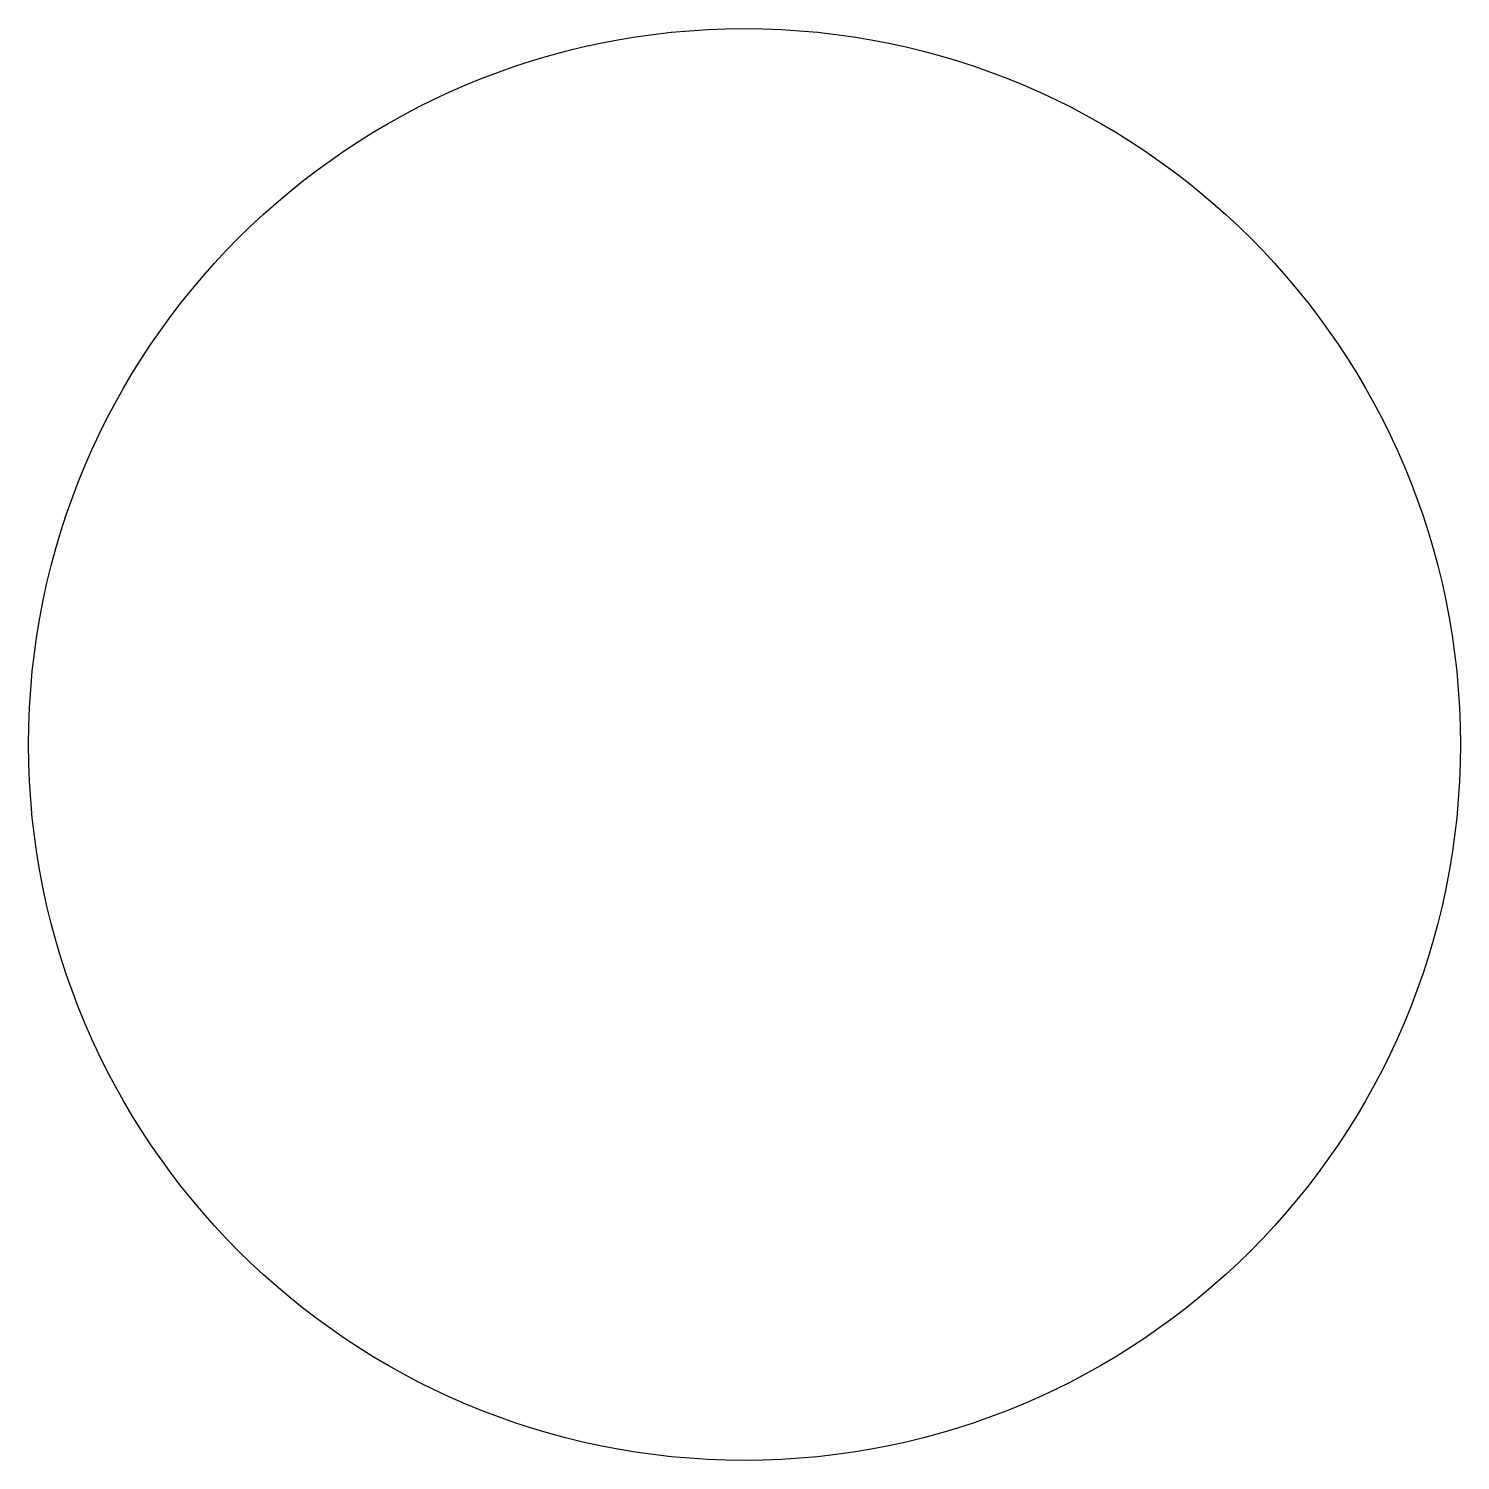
# Model space of a CAD drawing. Header units: millimetres. Extents: x 0 to 240, y 0 to 240.
import ezdxf

# ---------------------------------------------------------------- set-up
doc = ezdxf.new("R2010")
doc.units = ezdxf.units.MM
doc.layers.add('CUT_OUTER', color=7, linetype='Continuous')

msp = doc.modelspace()

# ---------------------------------------------------------------- linework, layer by layer
at = {"layer": 'CUT_OUTER'}
msp.add_circle((120, 120), 120, dxfattribs=at)

doc.saveas('drawing.dxf')
